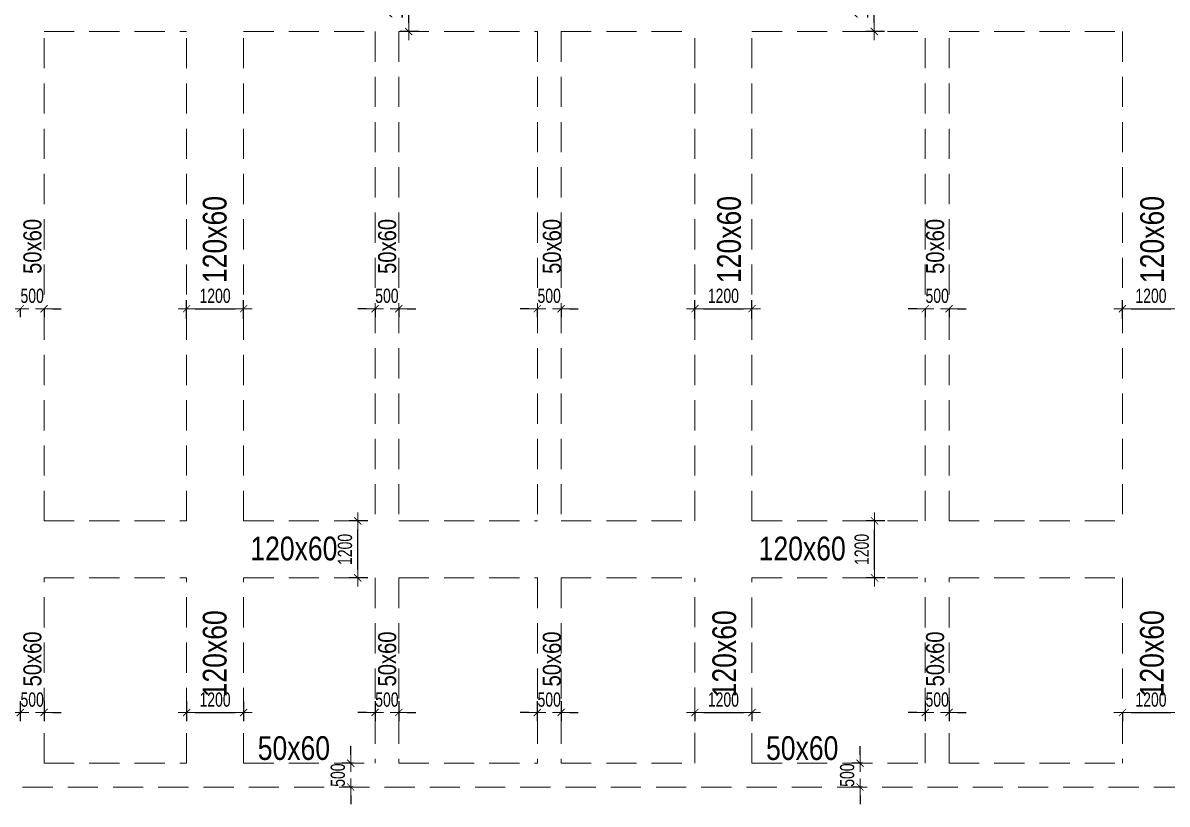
# Model space of a CAD drawing. Header units: millimetres. Extents: x 40 to 217000, y 40 to 90716.
# Drawn here: x 21955 to 46040, y 40 to 16481 of the extents above; entities that cross this region are included whole.
import ezdxf
from ezdxf.enums import TextEntityAlignment as Align

# ---------------------------------------------------------------- set-up
doc = ezdxf.new("R2010")
doc.units = ezdxf.units.MM
doc.header["$MEASUREMENT"] = 0
doc.header["$PDMODE"] = 1
doc.linetypes.add('HIDDEN2', pattern=[4.7625, 3.175, -1.5875])
doc.layers.get('Defpoints').update_dxf_attribs({"lineweight": 9})
doc.layers.add('Kich thuoc dam diml', color=230, linetype='Continuous', plot=False)
doc.layers.add('NDC. KT Dam', color=42, linetype='Continuous')
doc.layers.add('NDC_S_BEAM', color=3, linetype='HIDDEN2', lineweight=20)
doc.layers.add('NDC_S_DIM', color=1, linetype='Continuous', lineweight=15)
doc.styles.add('ARIAL', font='arial.ttf', dxfattribs={"width": 0.8})
doc.styles.add('NDC_DIM', font='', dxfattribs={"width": 0.75})
doc.styles.get('NDC_DIM').set_extended_font_data('Dotum')
doc.dimstyles.new('NDC_dim_100', dxfattribs={"dimscale": 120, "dimtxt": 2.5, "dimasz": 1.5, "dimexe": 1.5, "dimexo": 2.5, "dimgap": 1, "dimtad": 1, "dimdec": 0, "dimzin": 0, "dimdsep": 46, "dimtxsty": 'NDC_DIM', "dimblk": 'DIMMARK', "dimcen": 0.09, "dimdle": 1.2, "dimclrd": 1, "dimclre": 1, "dimclrt": 3, "dimadec": 0, "dimazin": 0, "dimtfac": 1, "dimtdec": 0, "dimtix": 1, "dimtofl": 0, "dimtmove": 0, "dimatfit": 3, "dimfxl": 0, "dimtolj": 1, "dimtzin": 0, "dimarcsym": 0})

# ---------------------------------------------------------------- blocks, each defined once
blk = doc.blocks.new('DIMMARK')
at = {"layer": 'NDC_S_DIM', "color": 1}
blk.add_line((-1.5, 0), (1, 0), dxfattribs=at)
at = {"layer": 'NDC_S_DIM', "color": 2, "const_width": 0.1}
blk.add_lwpolyline([(-0.42, -0.42), (0.42, 0.42)], dxfattribs=at)
blk = doc.blocks.new('*D1167')
at = {"layer": 'Defpoints', "color": 0, "transparency": 16777216}
for p in [(26600, 10466), (25400, 9952), (26600, 9952)]:
    blk.add_point(p, dxfattribs=at)
at = {"layer": 'Kich thuoc dam diml', "color": 1, "lineweight": -2, "transparency": 16777216}
for p, q in [((25400, 10252), (25400, 10646)), ((26600, 10252), (26600, 10646)), ((25580, 10466), (26420, 10466))]:
    blk.add_line(p, q, dxfattribs=at)
at = {"layer": 'Kich thuoc dam diml', "color": 1, "lineweight": -2, "transparency": 16777216, "xscale": 180, "yscale": 180, "zscale": 180, "rotation": 180}
blk.add_blockref('DIMMARK', (25400, 10466), dxfattribs=at)
at = {"layer": 'Kich thuoc dam diml', "color": 1, "lineweight": -2, "transparency": 16777216, "xscale": 180, "yscale": 180, "zscale": 180}
blk.add_blockref('DIMMARK', (26600, 10466), dxfattribs=at)
at = {"layer": 'Kich thuoc dam diml', "color": 3, "transparency": 16777216, "insert": (26000, 10736), "char_height": 300, "attachment_point": 5, "style": 'NDC_DIM'}
blk.add_mtext('\\A1;1200', dxfattribs=at)
blk = doc.blocks.new('*D1168')
at = {"layer": 'Defpoints', "color": 0, "transparency": 16777216}
for p in [(37300, 10466), (36100, 9952), (37300, 9952)]:
    blk.add_point(p, dxfattribs=at)
at = {"layer": 'Kich thuoc dam diml', "color": 1, "lineweight": -2, "transparency": 16777216}
for p, q in [((36100, 10252), (36100, 10646)), ((37300, 10252), (37300, 10646)), ((36280, 10466), (37120, 10466))]:
    blk.add_line(p, q, dxfattribs=at)
at = {"layer": 'Kich thuoc dam diml', "color": 1, "lineweight": -2, "transparency": 16777216, "xscale": 180, "yscale": 180, "zscale": 180, "rotation": 180}
blk.add_blockref('DIMMARK', (36100, 10466), dxfattribs=at)
at = {"layer": 'Kich thuoc dam diml', "color": 1, "lineweight": -2, "transparency": 16777216, "xscale": 180, "yscale": 180, "zscale": 180}
blk.add_blockref('DIMMARK', (37300, 10466), dxfattribs=at)
at = {"layer": 'Kich thuoc dam diml', "color": 3, "transparency": 16777216, "insert": (36700, 10736), "char_height": 300, "attachment_point": 5, "style": 'NDC_DIM'}
blk.add_mtext('\\A1;1200', dxfattribs=at)
blk = doc.blocks.new('*D1169')
at = {"layer": 'Defpoints', "color": 0, "transparency": 16777216}
for p in [(46300, 10466), (45100, 9952), (46300, 9952)]:
    blk.add_point(p, dxfattribs=at)
at = {"layer": 'Kich thuoc dam diml', "color": 1, "lineweight": -2, "transparency": 16777216}
for p, q in [((45100, 10252), (45100, 10646)), ((46300, 10252), (46300, 10646)), ((45280, 10466), (46120, 10466))]:
    blk.add_line(p, q, dxfattribs=at)
at = {"layer": 'Kich thuoc dam diml', "color": 1, "lineweight": -2, "transparency": 16777216, "xscale": 180, "yscale": 180, "zscale": 180, "rotation": 180}
blk.add_blockref('DIMMARK', (45100, 10466), dxfattribs=at)
at = {"layer": 'Kich thuoc dam diml', "color": 1, "lineweight": -2, "transparency": 16777216, "xscale": 180, "yscale": 180, "zscale": 180}
blk.add_blockref('DIMMARK', (46300, 10466), dxfattribs=at)
at = {"layer": 'Kich thuoc dam diml', "color": 3, "transparency": 16777216, "insert": (45700, 10736), "char_height": 300, "attachment_point": 5, "style": 'NDC_DIM'}
blk.add_mtext('\\A1;1200', dxfattribs=at)
blk = doc.blocks.new('*D1175')
at = {"layer": 'Defpoints', "color": 0, "transparency": 16777216}
for p in [(21900, 10585), (22400, 10585), (22400, 10466)]:
    blk.add_point(p, dxfattribs=at)
at = {"layer": 'Kich thuoc dam diml', "color": 1, "lineweight": -2, "transparency": 16777216}
for p, q in [((21720, 10466), (21540, 10466)), ((21900, 10466), (21900, 10286)), ((22400, 10466), (22400, 10286)), ((22580, 10466), (22760, 10466))]:
    blk.add_line(p, q, dxfattribs=at)
at = {"layer": 'Kich thuoc dam diml', "color": 1, "lineweight": -2, "transparency": 16777216, "xscale": 180, "yscale": 180, "zscale": 180}
blk.add_blockref('DIMMARK', (21900, 10466), dxfattribs=at)
at = {"layer": 'Kich thuoc dam diml', "color": 1, "lineweight": -2, "transparency": 16777216, "xscale": 180, "yscale": 180, "zscale": 180, "rotation": 180}
blk.add_blockref('DIMMARK', (22400, 10466), dxfattribs=at)
at = {"layer": 'Kich thuoc dam diml', "color": 3, "transparency": 16777216, "insert": (22150, 10736), "char_height": 300, "attachment_point": 5, "style": 'NDC_DIM'}
blk.add_mtext('\\A1;500', dxfattribs=at)
blk = doc.blocks.new('*D1186')
at = {"layer": 'Defpoints', "color": 0, "transparency": 16777216}
for p in [(29367, 10585), (29867, 10585), (29867, 10466)]:
    blk.add_point(p, dxfattribs=at)
at = {"layer": 'Kich thuoc dam diml', "color": 1, "lineweight": -2, "transparency": 16777216}
for p, q in [((29187, 10466), (29007, 10466)), ((29367, 10466), (29367, 10286)), ((29867, 10466), (29867, 10286)), ((30047, 10466), (30227, 10466))]:
    blk.add_line(p, q, dxfattribs=at)
at = {"layer": 'Kich thuoc dam diml', "color": 1, "lineweight": -2, "transparency": 16777216, "xscale": 180, "yscale": 180, "zscale": 180}
blk.add_blockref('DIMMARK', (29367, 10466), dxfattribs=at)
at = {"layer": 'Kich thuoc dam diml', "color": 1, "lineweight": -2, "transparency": 16777216, "xscale": 180, "yscale": 180, "zscale": 180, "rotation": 180}
blk.add_blockref('DIMMARK', (29867, 10466), dxfattribs=at)
at = {"layer": 'Kich thuoc dam diml', "color": 3, "transparency": 16777216, "insert": (29617, 10736), "char_height": 300, "attachment_point": 5, "style": 'NDC_DIM'}
blk.add_mtext('\\A1;500', dxfattribs=at)
blk = doc.blocks.new('*D1187')
at = {"layer": 'Defpoints', "color": 0, "transparency": 16777216}
for p in [(32783, 10585), (33283, 10585), (33283, 10466)]:
    blk.add_point(p, dxfattribs=at)
at = {"layer": 'Kich thuoc dam diml', "color": 1, "lineweight": -2, "transparency": 16777216}
for p, q in [((32603, 10466), (32423, 10466)), ((32783, 10466), (32783, 10286)), ((33283, 10466), (33283, 10286)), ((33463, 10466), (33643, 10466))]:
    blk.add_line(p, q, dxfattribs=at)
at = {"layer": 'Kich thuoc dam diml', "color": 1, "lineweight": -2, "transparency": 16777216, "xscale": 180, "yscale": 180, "zscale": 180}
blk.add_blockref('DIMMARK', (32783, 10466), dxfattribs=at)
at = {"layer": 'Kich thuoc dam diml', "color": 1, "lineweight": -2, "transparency": 16777216, "xscale": 180, "yscale": 180, "zscale": 180, "rotation": 180}
blk.add_blockref('DIMMARK', (33283, 10466), dxfattribs=at)
at = {"layer": 'Kich thuoc dam diml', "color": 3, "transparency": 16777216, "insert": (33033, 10736), "char_height": 300, "attachment_point": 5, "style": 'NDC_DIM'}
blk.add_mtext('\\A1;500', dxfattribs=at)
blk = doc.blocks.new('*D1179')
at = {"layer": 'Defpoints', "color": 0, "transparency": 16777216}
for p in [(29005, 6000), (29519, 6000), (29519, 4800)]:
    blk.add_point(p, dxfattribs=at)
at = {"layer": 'Kich thuoc dam diml', "color": 1, "lineweight": -2, "transparency": 16777216}
for p, q in [((29219, 6000), (28825, 6000)), ((29005, 4980), (29005, 5820)), ((29219, 4800), (28825, 4800))]:
    blk.add_line(p, q, dxfattribs=at)
at = {"layer": 'Kich thuoc dam diml', "color": 1, "lineweight": -2, "transparency": 16777216, "xscale": 180, "yscale": 180, "zscale": 180}
for p, rotation in [((29005, 6000), 90), ((29005, 4800), 270)]:
    blk.add_blockref('DIMMARK', p, dxfattribs=dict(at, rotation=rotation))
at = {"layer": 'Kich thuoc dam diml', "color": 3, "transparency": 16777216, "insert": (28735, 5400), "char_height": 300, "attachment_point": 5, "rotation": 90, "style": 'NDC_DIM'}
blk.add_mtext('\\A1;1200', dxfattribs=at)
blk = doc.blocks.new('*D1180')
at = {"layer": 'Defpoints', "color": 0, "transparency": 16777216}
for p in [(39882, 6000), (40395, 6000), (40395, 4800)]:
    blk.add_point(p, dxfattribs=at)
at = {"layer": 'Kich thuoc dam diml', "color": 1, "lineweight": -2, "transparency": 16777216}
for p, q in [((40095, 6000), (39702, 6000)), ((39882, 4980), (39882, 5820)), ((40095, 4800), (39702, 4800))]:
    blk.add_line(p, q, dxfattribs=at)
at = {"layer": 'Kich thuoc dam diml', "color": 1, "lineweight": -2, "transparency": 16777216, "xscale": 180, "yscale": 180, "zscale": 180}
for p, rotation in [((39882, 6000), 90), ((39882, 4800), 270)]:
    blk.add_blockref('DIMMARK', p, dxfattribs=dict(at, rotation=rotation))
at = {"layer": 'Kich thuoc dam diml', "color": 3, "transparency": 16777216, "insert": (39612, 5400), "char_height": 300, "attachment_point": 5, "rotation": 90, "style": 'NDC_DIM'}
blk.add_mtext('\\A1;1200', dxfattribs=at)
blk = doc.blocks.new('*D1199')
at = {"layer": 'Defpoints', "color": 0, "transparency": 16777216}
for p in [(30078, 17499), (30591, 17499), (30591, 16299)]:
    blk.add_point(p, dxfattribs=at)
at = {"layer": 'Kich thuoc dam diml', "color": 1, "lineweight": -2, "transparency": 16777216}
for p, q in [((30291, 17499), (29898, 17499)), ((30078, 16479), (30078, 17319)), ((30291, 16299), (29898, 16299))]:
    blk.add_line(p, q, dxfattribs=at)
at = {"layer": 'Kich thuoc dam diml', "color": 1, "lineweight": -2, "transparency": 16777216, "xscale": 180, "yscale": 180, "zscale": 180}
for p, rotation in [((30078, 17499), 90), ((30078, 16299), 270)]:
    blk.add_blockref('DIMMARK', p, dxfattribs=dict(at, rotation=rotation))
at = {"layer": 'Kich thuoc dam diml', "color": 3, "transparency": 16777216, "insert": (29808, 16899), "char_height": 300, "attachment_point": 5, "rotation": 90, "style": 'NDC_DIM'}
blk.add_mtext('\\A1;1200', dxfattribs=at)
blk = doc.blocks.new('*D1200')
at = {"layer": 'Defpoints', "color": 0, "transparency": 16777216}
for p in [(39876, 17499), (40390, 17499), (40390, 16299)]:
    blk.add_point(p, dxfattribs=at)
at = {"layer": 'Kich thuoc dam diml', "color": 1, "lineweight": -2, "transparency": 16777216}
for p, q in [((40090, 17499), (39696, 17499)), ((39876, 16479), (39876, 17319)), ((40090, 16299), (39696, 16299))]:
    blk.add_line(p, q, dxfattribs=at)
at = {"layer": 'Kich thuoc dam diml', "color": 1, "lineweight": -2, "transparency": 16777216, "xscale": 180, "yscale": 180, "zscale": 180}
for p, rotation in [((39876, 17499), 90), ((39876, 16299), 270)]:
    blk.add_blockref('DIMMARK', p, dxfattribs=dict(at, rotation=rotation))
at = {"layer": 'Kich thuoc dam diml', "color": 3, "transparency": 16777216, "insert": (39606, 16899), "char_height": 300, "attachment_point": 5, "rotation": 90, "style": 'NDC_DIM'}
blk.add_mtext('\\A1;1200', dxfattribs=at)
blk = doc.blocks.new('*D1216')
at = {"layer": 'Defpoints', "color": 0, "transparency": 16777216}
for p in [(40950, 10585), (41450, 10585), (41450, 10466)]:
    blk.add_point(p, dxfattribs=at)
at = {"layer": 'Kich thuoc dam diml', "color": 1, "lineweight": -2, "transparency": 16777216}
for p, q in [((40770, 10466), (40590, 10466)), ((40950, 10466), (40950, 10286)), ((41450, 10466), (41450, 10286)), ((41630, 10466), (41810, 10466))]:
    blk.add_line(p, q, dxfattribs=at)
at = {"layer": 'Kich thuoc dam diml', "color": 1, "lineweight": -2, "transparency": 16777216, "xscale": 180, "yscale": 180, "zscale": 180}
blk.add_blockref('DIMMARK', (40950, 10466), dxfattribs=at)
at = {"layer": 'Kich thuoc dam diml', "color": 1, "lineweight": -2, "transparency": 16777216, "xscale": 180, "yscale": 180, "zscale": 180, "rotation": 180}
blk.add_blockref('DIMMARK', (41450, 10466), dxfattribs=at)
at = {"layer": 'Kich thuoc dam diml', "color": 3, "transparency": 16777216, "insert": (41200, 10736), "char_height": 300, "attachment_point": 5, "style": 'NDC_DIM'}
blk.add_mtext('\\A1;500', dxfattribs=at)
blk = doc.blocks.new('*D1522')
at = {"layer": 'Defpoints', "color": 0, "transparency": 16777216}
for p in [(21900, 2726), (22400, 2726), (22400, 1968)]:
    blk.add_point(p, dxfattribs=at)
at = {"layer": 'Kich thuoc dam diml', "color": 1, "lineweight": -2, "transparency": 16777216}
for p, q in [((21900, 2208), (21900, 1788)), ((22400, 2208), (22400, 1788)), ((21720, 1968), (21540, 1968)), ((22580, 1968), (22760, 1968))]:
    blk.add_line(p, q, dxfattribs=at)
at = {"layer": 'Kich thuoc dam diml', "color": 1, "lineweight": -2, "transparency": 16777216, "xscale": 180, "yscale": 180, "zscale": 180}
blk.add_blockref('DIMMARK', (21900, 1968), dxfattribs=at)
at = {"layer": 'Kich thuoc dam diml', "color": 1, "lineweight": -2, "transparency": 16777216, "xscale": 180, "yscale": 180, "zscale": 180, "rotation": 180}
blk.add_blockref('DIMMARK', (22400, 1968), dxfattribs=at)
at = {"layer": 'Kich thuoc dam diml', "color": 3, "transparency": 16777216, "insert": (22150, 2238), "char_height": 300, "attachment_point": 5, "style": 'NDC_DIM'}
blk.add_mtext('\\A1;500', dxfattribs=at)
blk = doc.blocks.new('*D1523')
at = {"layer": 'Defpoints', "color": 0, "transparency": 16777216}
for p in [(25400, 2944), (26600, 2944), (26600, 1968)]:
    blk.add_point(p, dxfattribs=at)
at = {"layer": 'Kich thuoc dam diml', "color": 1, "lineweight": -2, "transparency": 16777216}
for p, q in [((25400, 2208), (25400, 1788)), ((26600, 2208), (26600, 1788)), ((25580, 1968), (26420, 1968))]:
    blk.add_line(p, q, dxfattribs=at)
at = {"layer": 'Kich thuoc dam diml', "color": 1, "lineweight": -2, "transparency": 16777216, "xscale": 180, "yscale": 180, "zscale": 180, "rotation": 180}
blk.add_blockref('DIMMARK', (25400, 1968), dxfattribs=at)
at = {"layer": 'Kich thuoc dam diml', "color": 1, "lineweight": -2, "transparency": 16777216, "xscale": 180, "yscale": 180, "zscale": 180}
blk.add_blockref('DIMMARK', (26600, 1968), dxfattribs=at)
at = {"layer": 'Kich thuoc dam diml', "color": 3, "transparency": 16777216, "insert": (26000, 2238), "char_height": 300, "attachment_point": 5, "style": 'NDC_DIM'}
blk.add_mtext('\\A1;1200', dxfattribs=at)
blk = doc.blocks.new('*D1524')
at = {"layer": 'Defpoints', "color": 0, "transparency": 16777216}
for p in [(29367, 2850), (29867, 2850), (29867, 1968)]:
    blk.add_point(p, dxfattribs=at)
at = {"layer": 'Kich thuoc dam diml', "color": 1, "lineweight": -2, "transparency": 16777216}
for p, q in [((29367, 2208), (29367, 1788)), ((29867, 2208), (29867, 1788)), ((29187, 1968), (29007, 1968)), ((30047, 1968), (30227, 1968))]:
    blk.add_line(p, q, dxfattribs=at)
at = {"layer": 'Kich thuoc dam diml', "color": 1, "lineweight": -2, "transparency": 16777216, "xscale": 180, "yscale": 180, "zscale": 180}
blk.add_blockref('DIMMARK', (29367, 1968), dxfattribs=at)
at = {"layer": 'Kich thuoc dam diml', "color": 1, "lineweight": -2, "transparency": 16777216, "xscale": 180, "yscale": 180, "zscale": 180, "rotation": 180}
blk.add_blockref('DIMMARK', (29867, 1968), dxfattribs=at)
at = {"layer": 'Kich thuoc dam diml', "color": 3, "transparency": 16777216, "insert": (29617, 2238), "char_height": 300, "attachment_point": 5, "style": 'NDC_DIM'}
blk.add_mtext('\\A1;500', dxfattribs=at)
blk = doc.blocks.new('*D1525')
at = {"layer": 'Defpoints', "color": 0, "transparency": 16777216}
for p in [(32783, 2850), (33283, 2850), (33283, 1968)]:
    blk.add_point(p, dxfattribs=at)
at = {"layer": 'Kich thuoc dam diml', "color": 1, "lineweight": -2, "transparency": 16777216}
for p, q in [((32783, 2208), (32783, 1788)), ((33283, 2208), (33283, 1788)), ((32603, 1968), (32423, 1968)), ((33463, 1968), (33643, 1968))]:
    blk.add_line(p, q, dxfattribs=at)
at = {"layer": 'Kich thuoc dam diml', "color": 1, "lineweight": -2, "transparency": 16777216, "xscale": 180, "yscale": 180, "zscale": 180}
blk.add_blockref('DIMMARK', (32783, 1968), dxfattribs=at)
at = {"layer": 'Kich thuoc dam diml', "color": 1, "lineweight": -2, "transparency": 16777216, "xscale": 180, "yscale": 180, "zscale": 180, "rotation": 180}
blk.add_blockref('DIMMARK', (33283, 1968), dxfattribs=at)
at = {"layer": 'Kich thuoc dam diml', "color": 3, "transparency": 16777216, "insert": (33033, 2238), "char_height": 300, "attachment_point": 5, "style": 'NDC_DIM'}
blk.add_mtext('\\A1;500', dxfattribs=at)
blk = doc.blocks.new('*D1526')
at = {"layer": 'Defpoints', "color": 0, "transparency": 16777216}
for p in [(40950, 2850), (41450, 2850), (41450, 1968)]:
    blk.add_point(p, dxfattribs=at)
at = {"layer": 'Kich thuoc dam diml', "color": 1, "lineweight": -2, "transparency": 16777216}
for p, q in [((40950, 2208), (40950, 1788)), ((41450, 2208), (41450, 1788)), ((40770, 1968), (40590, 1968)), ((41630, 1968), (41810, 1968))]:
    blk.add_line(p, q, dxfattribs=at)
at = {"layer": 'Kich thuoc dam diml', "color": 1, "lineweight": -2, "transparency": 16777216, "xscale": 180, "yscale": 180, "zscale": 180}
blk.add_blockref('DIMMARK', (40950, 1968), dxfattribs=at)
at = {"layer": 'Kich thuoc dam diml', "color": 1, "lineweight": -2, "transparency": 16777216, "xscale": 180, "yscale": 180, "zscale": 180, "rotation": 180}
blk.add_blockref('DIMMARK', (41450, 1968), dxfattribs=at)
at = {"layer": 'Kich thuoc dam diml', "color": 3, "transparency": 16777216, "insert": (41200, 2238), "char_height": 300, "attachment_point": 5, "style": 'NDC_DIM'}
blk.add_mtext('\\A1;500', dxfattribs=at)
blk = doc.blocks.new('*D1548')
at = {"layer": 'Defpoints', "color": 0, "transparency": 16777216}
for p in [(36100, 2191), (37300, 2191), (37300, 1968)]:
    blk.add_point(p, dxfattribs=at)
at = {"layer": 'Kich thuoc dam diml', "color": 1, "lineweight": -2, "transparency": 16777216}
for p, q in [((36100, 1968), (36100, 1788)), ((36280, 1968), (37120, 1968)), ((37300, 1968), (37300, 1788))]:
    blk.add_line(p, q, dxfattribs=at)
at = {"layer": 'Kich thuoc dam diml', "color": 1, "lineweight": -2, "transparency": 16777216, "xscale": 180, "yscale": 180, "zscale": 180, "rotation": 180}
blk.add_blockref('DIMMARK', (36100, 1968), dxfattribs=at)
at = {"layer": 'Kich thuoc dam diml', "color": 1, "lineweight": -2, "transparency": 16777216, "xscale": 180, "yscale": 180, "zscale": 180}
blk.add_blockref('DIMMARK', (37300, 1968), dxfattribs=at)
at = {"layer": 'Kich thuoc dam diml', "color": 3, "transparency": 16777216, "insert": (36700, 2238), "char_height": 300, "attachment_point": 5, "style": 'NDC_DIM'}
blk.add_mtext('\\A1;1200', dxfattribs=at)
blk = doc.blocks.new('*D1549')
at = {"layer": 'Defpoints', "color": 0, "transparency": 16777216}
for p in [(45100, 2191), (46300, 2191), (46300, 1968)]:
    blk.add_point(p, dxfattribs=at)
at = {"layer": 'Kich thuoc dam diml', "color": 1, "lineweight": -2, "transparency": 16777216}
for p, q in [((45100, 1968), (45100, 1788)), ((45280, 1968), (46120, 1968)), ((46300, 1968), (46300, 1788))]:
    blk.add_line(p, q, dxfattribs=at)
at = {"layer": 'Kich thuoc dam diml', "color": 1, "lineweight": -2, "transparency": 16777216, "xscale": 180, "yscale": 180, "zscale": 180, "rotation": 180}
blk.add_blockref('DIMMARK', (45100, 1968), dxfattribs=at)
at = {"layer": 'Kich thuoc dam diml', "color": 1, "lineweight": -2, "transparency": 16777216, "xscale": 180, "yscale": 180, "zscale": 180}
blk.add_blockref('DIMMARK', (46300, 1968), dxfattribs=at)
at = {"layer": 'Kich thuoc dam diml', "color": 3, "transparency": 16777216, "insert": (45700, 2238), "char_height": 300, "attachment_point": 5, "style": 'NDC_DIM'}
blk.add_mtext('\\A1;1200', dxfattribs=at)
blk = doc.blocks.new('*D1535')
at = {"layer": 'Defpoints', "color": 0, "transparency": 16777216}
for p in [(28855, 900), (29210, 900), (29210, 400)]:
    blk.add_point(p, dxfattribs=at)
at = {"layer": 'Kich thuoc dam diml', "color": 1, "lineweight": -2, "transparency": 16777216}
for p, q in [((28855, 1080), (28855, 1260)), ((28910, 900), (28675, 900)), ((28910, 400), (28675, 400)), ((28855, 220), (28855, 40))]:
    blk.add_line(p, q, dxfattribs=at)
at = {"layer": 'Kich thuoc dam diml', "color": 1, "lineweight": -2, "transparency": 16777216, "xscale": 180, "yscale": 180, "zscale": 180}
for p, rotation in [((28855, 900), 270), ((28855, 400), 90)]:
    blk.add_blockref('DIMMARK', p, dxfattribs=dict(at, rotation=rotation))
at = {"layer": 'Kich thuoc dam diml', "color": 3, "transparency": 16777216, "insert": (28585, 650), "char_height": 300, "attachment_point": 5, "rotation": 90, "style": 'NDC_DIM'}
blk.add_mtext('\\A1;500', dxfattribs=at)
blk = doc.blocks.new('*D1536')
at = {"layer": 'Defpoints', "color": 0, "transparency": 16777216}
for p in [(39576, 900), (39931, 900), (39931, 400)]:
    blk.add_point(p, dxfattribs=at)
at = {"layer": 'Kich thuoc dam diml', "color": 1, "lineweight": -2, "transparency": 16777216}
for p, q in [((39576, 1080), (39576, 1260)), ((39631, 900), (39396, 900)), ((39631, 400), (39396, 400)), ((39576, 220), (39576, 40))]:
    blk.add_line(p, q, dxfattribs=at)
at = {"layer": 'Kich thuoc dam diml', "color": 1, "lineweight": -2, "transparency": 16777216, "xscale": 180, "yscale": 180, "zscale": 180}
for p, rotation in [((39576, 900), 270), ((39576, 400), 90)]:
    blk.add_blockref('DIMMARK', p, dxfattribs=dict(at, rotation=rotation))
at = {"layer": 'Kich thuoc dam diml', "color": 3, "transparency": 16777216, "insert": (39306, 650), "char_height": 300, "attachment_point": 5, "rotation": 90, "style": 'NDC_DIM'}
blk.add_mtext('\\A1;500', dxfattribs=at)

msp = doc.modelspace()

# ---------------------------------------------------------------- linework, layer by layer
at = {"layer": 'NDC_S_BEAM', "ltscale": 200}
for p, q in [((22400, 16300), (25400, 16300)), ((22400, 6000), (22400, 16300)), ((25400, 6000), (25400, 16300)), ((26600, 16300), (29366.7, 16300)), ((26600, 6000), (26600, 16300)), ((29366.7, 16300), (29366.7, 6000)), ((29866.7, 16300), (32783.5, 16300)), ((29866.7, 16300), (29866.7, 6000)), ((32783.5, 16300), (32783.5, 6000)), ((33283.5, 16300), (36100.2, 16300)), ((33283.5, 16300), (33283.5, 6000)), ((36100.2, 6000), (36100.2, 16300)), ((37300, 16300), (40950, 16300)), ((37300, 6000), (37300, 16300)), ((40950, 6000), (40950, 16300)), ((41450, 16300), (45100, 16300)), ((41450, 6000), (41450, 16300)), ((22400, 6000), (25400, 6000)), ((26600, 6000), (29366.7, 6000)), ((29866.7, 6000), (32783.5, 6000)), ((33283.5, 6000), (36100.2, 6000)), ((37300, 6000), (40950, 6000)), ((41450, 6000), (45100, 6000)), ((22400, 4800), (25400, 4800)), ((22400, 900), (22400, 4800)), ((25400, 900), (25400, 4800)), ((26600, 900), (26600, 4800)), ((26600, 4800), (29366.7, 4800)), ((29366.7, 4800), (29366.7, 900)), ((29866.7, 4800), (32783.5, 4800)), ((29866.7, 4800), (29866.7, 900)), ((32783.5, 4800), (32783.5, 900)), ((33283.5, 4800), (36100.2, 4800)), ((33283.5, 4800), (33283.5, 900)), ((36100.2, 904.5), (36100.2, 4800)), ((37300, 4800), (40950, 4800)), ((37300, 898.7), (37300, 4800)), ((40950, 900), (40950, 4800)), ((41450, 4800), (45100, 4800)), ((41450, 900), (41450, 4800)), ((22400, 900), (25400, 900)), ((26600, 900), (29366.7, 900)), ((29866.7, 900), (32783.5, 900)), ((33283.5, 900), (36100.2, 904.5)), ((37300, 898.7), (40950, 900)), ((41450, 900), (45100, 900)), ((3850, 400), (53150, 400))]:
    msp.add_line(p, q, dxfattribs=at)
for points in [[(45100, 16300), (45100, 6000)], [(45100, 4800), (45100, 900)]]:
    msp.add_lwpolyline(points, dxfattribs=at)

# ---------------------------------------------------------------- texts
at = {"layer": 'NDC. KT Dam', "style": 'ARIAL', "width": 0.8}
for s, height, p in [('120x60', 500, (25992.1, 11922)), ('120x60', 500, (36818, 11922)), ('120x60', 500, (45723.4, 11922)), ('50x60', 380, (22155, 11777.1)), ('50x60', 380, (29621.8, 11777.1)), ('50x60', 380, (33088.5, 11777.1)), ('50x60', 380, (41155, 11777.1)), ('120x60', 500, (25992.1, 3202.8)), ('120x60', 500, (36718, 3202.8)), ('120x60', 500, (45718, 3202.8)), ('50x60', 380, (22155, 3094.4)), ('50x60', 380, (29621.8, 3094.4)), ('50x60', 380, (33088.5, 3094.4)), ('50x60', 380, (41155, 3094.4))]:
    msp.add_text(s, height=height, rotation=90, dxfattribs=at).set_placement(p, align=Align.MIDDLE_CENTER)
for s, p in [('120x60', (27659, 5419.6)), ('120x60', (38359, 5419.6)), ('50x60', (27659, 1219.6)), ('50x60', (38359, 1218.3))]:
    msp.add_text(s, height=500, dxfattribs=at).set_placement(p, align=Align.MIDDLE_CENTER)

# ---------------------------------------------------------------- dimensions: what is measured, and where the dimension line sits
at = {"layer": 'Kich thuoc dam diml'}
for base, p1, p2, picture, middle in [((30077.7, 17498.7), (30591.5, 16298.7), (30591.5, 17498.7), '*D1199', (29807.7, 16898.7)), ((39876, 17498.5), (40389.8, 16298.6), (40389.8, 17498.5), '*D1200', (39606, 16898.6)), ((29005.2, 5999.9), (29519, 4800), (29519, 5999.9), '*D1179', (28735.2, 5400)), ((39881.6, 6000), (40395.5, 4800.1), (40395.5, 6000), '*D1180', (39611.6, 5400))]:
    dim = msp.add_linear_dim(base=base, p1=p1, p2=p2, angle=90, dimstyle='NDC_dim_100', dxfattribs=at)
    dim.commit()
    dim.dimension.update_dxf_attribs({"geometry": picture, "text_midpoint": middle})
for base, p1, p2, picture, middle in [((22400, 10465.8), (21900, 10585.1), (22400, 10585.1), '*D1175', (22150, 10735.8)), ((26600, 10465.8), (25400.1, 9952), (26600, 9952), '*D1167', (26000, 10735.8)), ((29866.7, 10465.8), (29366.7, 10585.1), (29866.7, 10585.1), '*D1186', (29616.7, 10735.8)), ((33283.5, 10465.8), (32783.5, 10585.1), (33283.5, 10585.1), '*D1187', (33033.5, 10735.8)), ((37300, 10465.8), (36100.1, 9952), (37300, 9952), '*D1168', (36700, 10735.8)), ((41450, 10465.8), (40950, 10585.1), (41450, 10585.1), '*D1216', (41200, 10735.8)), ((46299.9, 10465.8), (45100, 9952), (46299.9, 9952), '*D1169', (45700, 10735.8))]:
    dim = msp.add_linear_dim(base=base, p1=p1, p2=p2, dimstyle='NDC_dim_100', dxfattribs=at)
    dim.commit()
    dim.dimension.update_dxf_attribs({"geometry": picture, "text_midpoint": middle})
for base, p1, p2, picture, middle in [((26600, 1968.3), (25400, 2944), (26600, 2944), '*D1523', (26000, 2238.3)), ((22400, 1968.3), (21900, 2725.6), (22400, 2725.6), '*D1522', (22150, 2238.3)), ((29866.7, 1968.3), (29366.7, 2850), (29866.7, 2850), '*D1524', (29616.7, 2238.3)), ((33283.5, 1968.3), (32783.5, 2850), (33283.5, 2850), '*D1525', (33033.5, 2238.3)), ((41450, 1968.3), (40950, 2850), (41450, 2850), '*D1526', (41200, 2238.3)), ((37300, 1968.3), (36100.2, 2191), (37300, 2191), '*D1548', (36700.1, 2238.3)), ((46299.8, 1968.3), (45100, 2191), (46299.8, 2191), '*D1549', (45699.9, 2238.3))]:
    dim = msp.add_linear_dim(base=base, p1=p1, p2=p2, dimstyle='NDC_dim_100', override={"dimfxl": 2}, dxfattribs=at)
    dim.commit()
    dim.dimension.update_dxf_attribs({"geometry": picture, "text_midpoint": middle})
for base, p1, p2, picture, middle in [((28855.1, 900), (29209.8, 400), (29209.8, 900), '*D1535', (28585.1, 650)), ((39576.2, 900), (39931, 400), (39931, 900), '*D1536', (39306.2, 650))]:
    dim = msp.add_linear_dim(base=base, p1=p1, p2=p2, angle=90, dimstyle='NDC_dim_100', override={"dimfxl": 2}, dxfattribs=at)
    dim.commit()
    dim.dimension.update_dxf_attribs({"geometry": picture, "text_midpoint": middle})

doc.saveas('drawing.dxf')
